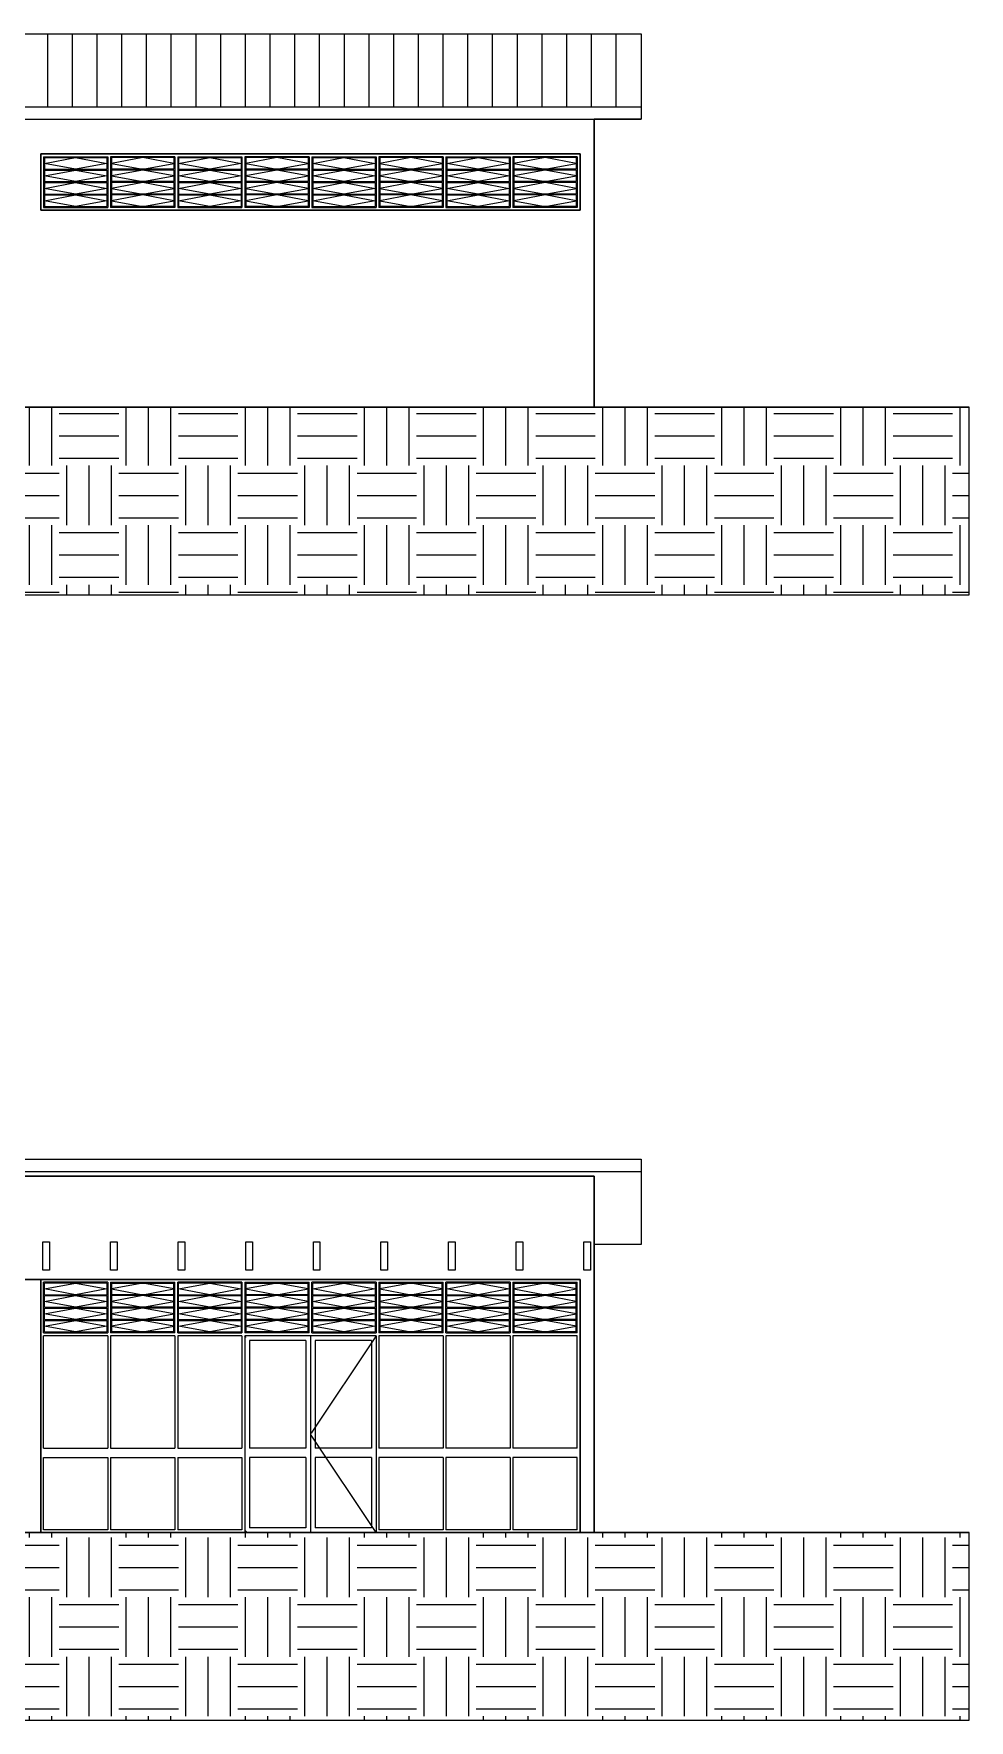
# Model space of a CAD drawing. Header units: millimetres. Extents: x 3006 to 6000, y 1661 to 3774.
# Drawn here: x 4134.85 to 4144.82, y 1793.75 to 1811.74 of the extents above; entities that cross this region are included whole.
import ezdxf

# ---------------------------------------------------------------- set-up
doc = ezdxf.new("R2010")
doc.units = ezdxf.units.MM
doc.header["$LTSCALE"] = 10
doc.linetypes.add('TT3', pattern=[0.25, 0.125, -0.125])
doc.linetypes.add('TT4', pattern=[0.1, 0.05, -0.05])
for name, color, linetype, lineweight in [('.10', 200, 'Continuous', 9), ('.15', 150, 'Continuous', 15), ('.25', 70, 'Continuous', 25), ('.30', 50, 'Continuous', 30)]:
    doc.layers.add(name, color=color, linetype=linetype, lineweight=lineweight)
doc.layers.add('.20 hachura', color=185, linetype='Continuous')
doc.layers.add('ARQ-SMB', color=9, linetype='Continuous')

msp = doc.modelspace()

# ---------------------------------------------------------------- hatches: boundary and pattern name
at = {"layer": '.20 hachura', "true_color": 0xc2a3a3}
h = msp.add_hatch(dxfattribs=at)
h.set_pattern_fill('EARTH', color=253, scale=0.1)
h.paths.add_polyline_path([(4144.823, 1805.754), (4144.823, 1807.754), (4119.373, 1807.754), (4119.373, 1805.754)])
h = msp.add_hatch(dxfattribs=at)
h.set_pattern_fill('EARTH', color=253, scale=0.1)
h.paths.add_polyline_path([(4144.823, 1795.754), (4119.373, 1795.754), (4119.373, 1793.754), (4144.823, 1793.754)])

# ---------------------------------------------------------------- linework, layer by layer
at = {"layer": '.10', "color": 200, "lineweight": 9}
for p, q in [((4134.953, 1810.424), (4134.953, 1809.884)), ((4134.953, 1810.424), (4135.638, 1810.424)), ((4134.953, 1810.424), (4134.953, 1809.884)), ((4134.963, 1810.414), (4135.628, 1810.414)), ((4134.963, 1810.414), (4134.963, 1810.291)), ((4135.628, 1810.414), (4135.628, 1810.291)), ((4135.638, 1810.424), (4135.638, 1809.884)), ((4136.353, 1810.424), (4135.668, 1810.424)), ((4135.668, 1810.424), (4135.668, 1809.884)), ((4136.343, 1810.414), (4135.678, 1810.414)), ((4135.678, 1810.414), (4135.678, 1810.291)), ((4136.343, 1810.414), (4136.343, 1810.291)), ((4136.353, 1810.424), (4136.353, 1809.884)), ((4136.383, 1810.424), (4137.068, 1810.424)), ((4136.383, 1810.424), (4136.383, 1809.884)), ((4136.393, 1810.414), (4137.058, 1810.414)), ((4136.393, 1810.414), (4136.393, 1810.291)), ((4137.058, 1810.414), (4137.058, 1810.291)), ((4137.068, 1810.424), (4137.068, 1809.884)), ((4137.783, 1810.424), (4137.098, 1810.424)), ((4137.098, 1810.424), (4137.098, 1809.884)), ((4137.773, 1810.414), (4137.108, 1810.414)), ((4137.108, 1810.414), (4137.108, 1810.291)), ((4137.773, 1810.414), (4137.773, 1810.291)), ((4137.783, 1810.424), (4137.783, 1809.884)), ((4137.813, 1810.424), (4138.498, 1810.424)), ((4137.813, 1810.424), (4137.813, 1809.884)), ((4137.823, 1810.414), (4138.488, 1810.414)), ((4137.823, 1810.414), (4137.823, 1810.291)), ((4138.488, 1810.414), (4138.488, 1810.291)), ((4138.498, 1810.424), (4138.498, 1809.884)), ((4139.213, 1810.424), (4138.528, 1810.424)), ((4138.528, 1810.424), (4138.528, 1809.884)), ((4139.203, 1810.414), (4138.538, 1810.414)), ((4138.538, 1810.414), (4138.538, 1810.291)), ((4139.203, 1810.414), (4139.203, 1810.291)), ((4139.213, 1810.424), (4139.213, 1809.884)), ((4139.243, 1810.424), (4139.928, 1810.424)), ((4139.243, 1810.424), (4139.243, 1809.884)), ((4139.253, 1810.414), (4139.918, 1810.414)), ((4139.253, 1810.414), (4139.253, 1810.291)), ((4139.918, 1810.414), (4139.918, 1810.291)), ((4139.928, 1810.424), (4139.928, 1809.884)), ((4140.643, 1810.424), (4139.958, 1810.424)), ((4139.958, 1810.424), (4139.958, 1809.884)), ((4140.633, 1810.414), (4139.968, 1810.414)), ((4139.968, 1810.414), (4139.968, 1810.291)), ((4140.633, 1810.414), (4140.633, 1810.291)), ((4140.643, 1810.424), (4140.643, 1809.884)), ((4134.963, 1810.291), (4135.628, 1810.291)), ((4134.963, 1810.281), (4134.963, 1810.159)), ((4134.963, 1810.281), (4135.628, 1810.281)), ((4135.628, 1810.281), (4135.628, 1810.159)), ((4136.343, 1810.291), (4135.678, 1810.291)), ((4135.678, 1810.281), (4135.678, 1810.159)), ((4136.343, 1810.281), (4135.678, 1810.281)), ((4136.343, 1810.281), (4136.343, 1810.159)), ((4136.393, 1810.291), (4137.058, 1810.291)), ((4136.393, 1810.281), (4136.393, 1810.159)), ((4136.393, 1810.281), (4137.058, 1810.281)), ((4137.058, 1810.281), (4137.058, 1810.159)), ((4137.773, 1810.291), (4137.108, 1810.291)), ((4137.108, 1810.281), (4137.108, 1810.159)), ((4137.773, 1810.281), (4137.108, 1810.281)), ((4137.773, 1810.281), (4137.773, 1810.159)), ((4137.823, 1810.291), (4138.488, 1810.291)), ((4137.823, 1810.281), (4137.823, 1810.159)), ((4137.823, 1810.281), (4138.488, 1810.281)), ((4138.488, 1810.281), (4138.488, 1810.159)), ((4139.203, 1810.291), (4138.538, 1810.291)), ((4138.538, 1810.281), (4138.538, 1810.159)), ((4139.203, 1810.281), (4138.538, 1810.281)), ((4139.203, 1810.281), (4139.203, 1810.159)), ((4139.253, 1810.291), (4139.918, 1810.291)), ((4139.253, 1810.281), (4139.253, 1810.159)), ((4139.253, 1810.281), (4139.918, 1810.281)), ((4139.918, 1810.281), (4139.918, 1810.159)), ((4140.633, 1810.291), (4139.968, 1810.291)), ((4139.968, 1810.281), (4139.968, 1810.159)), ((4140.633, 1810.281), (4139.968, 1810.281)), ((4140.633, 1810.281), (4140.633, 1810.159)), ((4134.963, 1810.159), (4135.628, 1810.159)), ((4134.963, 1810.149), (4134.963, 1810.026)), ((4134.963, 1810.149), (4135.628, 1810.149)), ((4135.628, 1810.149), (4135.628, 1810.026)), ((4136.343, 1810.159), (4135.678, 1810.159)), ((4135.678, 1810.149), (4135.678, 1810.026)), ((4136.343, 1810.149), (4135.678, 1810.149)), ((4136.343, 1810.149), (4136.343, 1810.026)), ((4136.393, 1810.159), (4137.058, 1810.159)), ((4136.393, 1810.149), (4136.393, 1810.026)), ((4136.393, 1810.149), (4137.058, 1810.149)), ((4137.058, 1810.149), (4137.058, 1810.026)), ((4137.773, 1810.159), (4137.108, 1810.159)), ((4137.108, 1810.149), (4137.108, 1810.026)), ((4137.773, 1810.149), (4137.108, 1810.149)), ((4137.773, 1810.149), (4137.773, 1810.026)), ((4137.823, 1810.159), (4138.488, 1810.159)), ((4137.823, 1810.149), (4137.823, 1810.026)), ((4137.823, 1810.149), (4138.488, 1810.149)), ((4138.488, 1810.149), (4138.488, 1810.026)), ((4139.203, 1810.159), (4138.538, 1810.159)), ((4138.538, 1810.149), (4138.538, 1810.026)), ((4139.203, 1810.149), (4138.538, 1810.149)), ((4139.203, 1810.149), (4139.203, 1810.026)), ((4139.253, 1810.159), (4139.918, 1810.159)), ((4139.253, 1810.149), (4139.253, 1810.026)), ((4139.253, 1810.149), (4139.918, 1810.149)), ((4139.918, 1810.149), (4139.918, 1810.026)), ((4140.633, 1810.159), (4139.968, 1810.159)), ((4139.968, 1810.149), (4139.968, 1810.026)), ((4140.633, 1810.149), (4139.968, 1810.149)), ((4140.633, 1810.149), (4140.633, 1810.026)), ((4134.953, 1809.884), (4135.638, 1809.884)), ((4134.963, 1810.026), (4135.628, 1810.026)), ((4134.963, 1810.016), (4134.963, 1809.894)), ((4134.963, 1810.016), (4135.628, 1810.016)), ((4134.963, 1809.894), (4135.628, 1809.894)), ((4135.628, 1810.016), (4135.628, 1809.894)), ((4136.353, 1809.884), (4135.668, 1809.884)), ((4136.343, 1810.026), (4135.678, 1810.026)), ((4135.678, 1810.016), (4135.678, 1809.894)), ((4136.343, 1810.016), (4135.678, 1810.016)), ((4136.343, 1809.894), (4135.678, 1809.894)), ((4136.343, 1810.016), (4136.343, 1809.894)), ((4136.383, 1809.884), (4137.068, 1809.884)), ((4136.393, 1810.026), (4137.058, 1810.026)), ((4136.393, 1810.016), (4136.393, 1809.894)), ((4136.393, 1810.016), (4137.058, 1810.016)), ((4136.393, 1809.894), (4137.058, 1809.894)), ((4137.058, 1810.016), (4137.058, 1809.894)), ((4137.783, 1809.884), (4137.098, 1809.884)), ((4137.773, 1810.026), (4137.108, 1810.026)), ((4137.108, 1810.016), (4137.108, 1809.894)), ((4137.773, 1810.016), (4137.108, 1810.016)), ((4137.773, 1809.894), (4137.108, 1809.894)), ((4137.773, 1810.016), (4137.773, 1809.894)), ((4137.813, 1809.884), (4138.498, 1809.884)), ((4137.823, 1810.026), (4138.488, 1810.026)), ((4137.823, 1810.016), (4137.823, 1809.894)), ((4137.823, 1810.016), (4138.488, 1810.016)), ((4137.823, 1809.894), (4138.488, 1809.894)), ((4138.488, 1810.016), (4138.488, 1809.894)), ((4139.213, 1809.884), (4138.528, 1809.884)), ((4139.203, 1810.026), (4138.538, 1810.026)), ((4138.538, 1810.016), (4138.538, 1809.894)), ((4139.203, 1810.016), (4138.538, 1810.016)), ((4139.203, 1809.894), (4138.538, 1809.894)), ((4139.203, 1810.016), (4139.203, 1809.894)), ((4139.243, 1809.884), (4139.928, 1809.884)), ((4139.253, 1810.026), (4139.918, 1810.026)), ((4139.253, 1810.016), (4139.253, 1809.894)), ((4139.253, 1810.016), (4139.918, 1810.016)), ((4139.253, 1809.894), (4139.918, 1809.894)), ((4139.918, 1810.016), (4139.918, 1809.894)), ((4140.643, 1809.884), (4139.958, 1809.884)), ((4140.633, 1810.026), (4139.968, 1810.026)), ((4139.968, 1810.016), (4139.968, 1809.894)), ((4140.633, 1810.016), (4139.968, 1810.016)), ((4140.633, 1809.894), (4139.968, 1809.894)), ((4140.633, 1810.016), (4140.633, 1809.894)), ((4135.638, 1798.424), (4134.953, 1798.424)), ((4134.953, 1797.884), (4134.953, 1798.424)), ((4135.628, 1798.414), (4134.963, 1798.414)), ((4134.963, 1798.291), (4134.963, 1798.414)), ((4135.628, 1798.414), (4135.628, 1798.291)), ((4135.638, 1798.424), (4135.638, 1797.884)), ((4135.668, 1798.424), (4136.353, 1798.424)), ((4135.668, 1798.424), (4135.668, 1797.884)), ((4135.678, 1798.414), (4136.343, 1798.414)), ((4135.678, 1798.414), (4135.678, 1798.291)), ((4136.343, 1798.291), (4136.343, 1798.414)), ((4136.353, 1797.884), (4136.353, 1798.424)), ((4137.068, 1798.424), (4136.383, 1798.424)), ((4136.383, 1797.884), (4136.383, 1798.424)), ((4137.058, 1798.414), (4136.393, 1798.414)), ((4136.393, 1798.291), (4136.393, 1798.414)), ((4137.058, 1798.414), (4137.058, 1798.291)), ((4137.068, 1798.424), (4137.068, 1797.884)), ((4137.098, 1798.424), (4137.783, 1798.424)), ((4137.098, 1798.424), (4137.098, 1797.884)), ((4137.108, 1798.414), (4137.773, 1798.414)), ((4137.108, 1798.414), (4137.108, 1798.291)), ((4137.773, 1798.291), (4137.773, 1798.414)), ((4137.783, 1797.884), (4137.783, 1798.424)), ((4138.498, 1798.424), (4137.813, 1798.424)), ((4137.813, 1797.884), (4137.813, 1798.424)), ((4138.488, 1798.414), (4137.823, 1798.414)), ((4137.823, 1798.291), (4137.823, 1798.414)), ((4138.488, 1798.414), (4138.488, 1798.291)), ((4138.498, 1798.424), (4138.498, 1797.884)), ((4138.528, 1798.424), (4139.213, 1798.424)), ((4138.528, 1798.424), (4138.528, 1797.884)), ((4138.538, 1798.414), (4139.203, 1798.414)), ((4138.538, 1798.414), (4138.538, 1798.291)), ((4139.203, 1798.291), (4139.203, 1798.414)), ((4139.213, 1797.884), (4139.213, 1798.424)), ((4139.928, 1798.424), (4139.243, 1798.424)), ((4139.243, 1797.884), (4139.243, 1798.424)), ((4139.918, 1798.414), (4139.253, 1798.414)), ((4139.253, 1798.291), (4139.253, 1798.414)), ((4139.918, 1798.414), (4139.918, 1798.291)), ((4139.928, 1798.424), (4139.928, 1797.884)), ((4139.958, 1798.424), (4140.643, 1798.424)), ((4139.958, 1798.424), (4139.958, 1797.884)), ((4139.968, 1798.414), (4140.633, 1798.414)), ((4139.968, 1798.414), (4139.968, 1798.291)), ((4140.633, 1798.291), (4140.633, 1798.414)), ((4140.643, 1797.884), (4140.643, 1798.424)), ((4134.963, 1798.291), (4135.628, 1798.291)), ((4134.963, 1798.159), (4134.963, 1798.281)), ((4134.963, 1798.281), (4135.628, 1798.281)), ((4135.628, 1798.281), (4135.628, 1798.159)), ((4136.343, 1798.291), (4135.678, 1798.291)), ((4135.678, 1798.281), (4135.678, 1798.159)), ((4136.343, 1798.281), (4135.678, 1798.281)), ((4136.343, 1798.159), (4136.343, 1798.281)), ((4136.393, 1798.291), (4137.058, 1798.291)), ((4136.393, 1798.159), (4136.393, 1798.281)), ((4136.393, 1798.281), (4137.058, 1798.281)), ((4137.058, 1798.281), (4137.058, 1798.159)), ((4137.773, 1798.291), (4137.108, 1798.291)), ((4137.108, 1798.281), (4137.108, 1798.159)), ((4137.773, 1798.281), (4137.108, 1798.281)), ((4137.773, 1798.159), (4137.773, 1798.281)), ((4137.823, 1798.291), (4138.488, 1798.291)), ((4137.823, 1798.159), (4137.823, 1798.281)), ((4137.823, 1798.281), (4138.488, 1798.281)), ((4138.488, 1798.281), (4138.488, 1798.159)), ((4139.203, 1798.291), (4138.538, 1798.291)), ((4138.538, 1798.281), (4138.538, 1798.159)), ((4139.203, 1798.281), (4138.538, 1798.281)), ((4139.203, 1798.159), (4139.203, 1798.281)), ((4139.253, 1798.291), (4139.918, 1798.291)), ((4139.253, 1798.159), (4139.253, 1798.281)), ((4139.253, 1798.281), (4139.918, 1798.281)), ((4139.918, 1798.281), (4139.918, 1798.159)), ((4140.633, 1798.291), (4139.968, 1798.291)), ((4139.968, 1798.281), (4139.968, 1798.159)), ((4140.633, 1798.281), (4139.968, 1798.281)), ((4140.633, 1798.159), (4140.633, 1798.281)), ((4134.963, 1798.159), (4135.628, 1798.159)), ((4134.963, 1798.026), (4134.963, 1798.149)), ((4134.963, 1798.149), (4135.628, 1798.149)), ((4134.963, 1798.026), (4135.628, 1798.026)), ((4134.963, 1797.894), (4134.963, 1798.016)), ((4134.963, 1798.016), (4135.628, 1798.016)), ((4135.628, 1798.149), (4135.628, 1798.026)), ((4135.628, 1798.016), (4135.628, 1797.894)), ((4136.343, 1798.159), (4135.678, 1798.159)), ((4135.678, 1798.149), (4135.678, 1798.026)), ((4136.343, 1798.149), (4135.678, 1798.149)), ((4136.343, 1798.026), (4135.678, 1798.026)), ((4135.678, 1798.016), (4135.678, 1797.894)), ((4136.343, 1798.016), (4135.678, 1798.016)), ((4136.343, 1798.026), (4136.343, 1798.149)), ((4136.343, 1797.894), (4136.343, 1798.016)), ((4136.393, 1798.159), (4137.058, 1798.159)), ((4136.393, 1798.026), (4136.393, 1798.149)), ((4136.393, 1798.149), (4137.058, 1798.149)), ((4136.393, 1798.026), (4137.058, 1798.026)), ((4136.393, 1797.894), (4136.393, 1798.016)), ((4136.393, 1798.016), (4137.058, 1798.016)), ((4137.058, 1798.149), (4137.058, 1798.026)), ((4137.058, 1798.016), (4137.058, 1797.894)), ((4137.773, 1798.159), (4137.108, 1798.159)), ((4137.108, 1798.149), (4137.108, 1798.026)), ((4137.773, 1798.149), (4137.108, 1798.149)), ((4137.773, 1798.026), (4137.108, 1798.026)), ((4137.108, 1798.016), (4137.108, 1797.894)), ((4137.773, 1798.016), (4137.108, 1798.016)), ((4137.773, 1798.026), (4137.773, 1798.149)), ((4137.773, 1797.894), (4137.773, 1798.016)), ((4137.823, 1798.159), (4138.488, 1798.159)), ((4137.823, 1798.026), (4137.823, 1798.149)), ((4137.823, 1798.149), (4138.488, 1798.149)), ((4137.823, 1798.026), (4138.488, 1798.026)), ((4137.823, 1797.894), (4137.823, 1798.016)), ((4137.823, 1798.016), (4138.488, 1798.016)), ((4138.488, 1798.149), (4138.488, 1798.026)), ((4138.488, 1798.016), (4138.488, 1797.894)), ((4139.203, 1798.159), (4138.538, 1798.159)), ((4138.538, 1798.149), (4138.538, 1798.026)), ((4139.203, 1798.149), (4138.538, 1798.149)), ((4139.203, 1798.026), (4138.538, 1798.026)), ((4138.538, 1798.016), (4138.538, 1797.894)), ((4139.203, 1798.016), (4138.538, 1798.016)), ((4139.203, 1798.026), (4139.203, 1798.149)), ((4139.203, 1797.894), (4139.203, 1798.016)), ((4139.253, 1798.159), (4139.918, 1798.159)), ((4139.253, 1798.026), (4139.253, 1798.149)), ((4139.253, 1798.149), (4139.918, 1798.149)), ((4139.253, 1798.026), (4139.918, 1798.026)), ((4139.253, 1797.894), (4139.253, 1798.016)), ((4139.253, 1798.016), (4139.918, 1798.016)), ((4139.918, 1798.149), (4139.918, 1798.026)), ((4139.918, 1798.016), (4139.918, 1797.894)), ((4140.633, 1798.159), (4139.968, 1798.159)), ((4139.968, 1798.149), (4139.968, 1798.026)), ((4140.633, 1798.149), (4139.968, 1798.149)), ((4140.633, 1798.026), (4139.968, 1798.026)), ((4139.968, 1798.016), (4139.968, 1797.894)), ((4140.633, 1798.016), (4139.968, 1798.016)), ((4140.633, 1798.026), (4140.633, 1798.149)), ((4140.633, 1797.894), (4140.633, 1798.016)), ((4134.953, 1797.884), (4135.638, 1797.884)), ((4135.638, 1797.854), (4134.953, 1797.854)), ((4134.953, 1796.654), (4134.953, 1797.854)), ((4134.963, 1797.894), (4135.628, 1797.894)), ((4135.638, 1797.854), (4135.638, 1796.654)), ((4136.353, 1797.884), (4135.668, 1797.884)), ((4136.353, 1797.854), (4135.668, 1797.854)), ((4135.668, 1797.854), (4135.668, 1796.654)), ((4136.343, 1797.894), (4135.678, 1797.894)), ((4136.353, 1797.854), (4136.353, 1796.654)), ((4136.383, 1797.884), (4137.068, 1797.884)), ((4137.068, 1797.854), (4136.383, 1797.854)), ((4136.383, 1797.854), (4136.383, 1796.654)), ((4136.393, 1797.894), (4137.058, 1797.894)), ((4137.068, 1797.854), (4137.068, 1796.654)), ((4137.783, 1797.884), (4137.098, 1797.884)), ((4138.498, 1797.854), (4137.098, 1797.854)), ((4137.098, 1797.854), (4137.098, 1795.754)), ((4137.773, 1797.894), (4137.108, 1797.894)), ((4137.798, 1797.854), (4137.798, 1795.754)), ((4137.813, 1797.884), (4138.498, 1797.884)), ((4137.823, 1797.894), (4138.488, 1797.894)), ((4138.498, 1797.854), (4138.498, 1795.754)), ((4139.213, 1797.884), (4138.528, 1797.884)), ((4139.213, 1797.854), (4138.528, 1797.854)), ((4138.528, 1797.854), (4138.528, 1796.654)), ((4139.203, 1797.894), (4138.538, 1797.894)), ((4139.213, 1797.854), (4139.213, 1796.654)), ((4139.243, 1797.884), (4139.928, 1797.884)), ((4139.928, 1797.854), (4139.243, 1797.854)), ((4139.243, 1797.854), (4139.243, 1796.654)), ((4139.253, 1797.894), (4139.918, 1797.894)), ((4139.928, 1797.854), (4139.928, 1796.654)), ((4140.643, 1797.884), (4139.958, 1797.884)), ((4140.643, 1797.854), (4139.958, 1797.854)), ((4139.958, 1797.854), (4139.958, 1796.654)), ((4140.633, 1797.894), (4139.968, 1797.894)), ((4140.643, 1796.654), (4140.643, 1797.854)), ((4137.748, 1797.804), (4137.148, 1797.804)), ((4137.148, 1797.804), (4137.148, 1796.654)), ((4137.748, 1797.804), (4137.748, 1796.654)), ((4138.448, 1797.804), (4137.848, 1797.804)), ((4137.848, 1797.804), (4137.848, 1796.654)), ((4138.448, 1797.804), (4138.448, 1796.654)), ((4134.953, 1796.654), (4135.638, 1796.654)), ((4135.668, 1796.654), (4136.353, 1796.654)), ((4136.383, 1796.654), (4137.068, 1796.654)), ((4137.748, 1796.654), (4137.148, 1796.654)), ((4138.448, 1796.654), (4137.848, 1796.654)), ((4139.213, 1796.654), (4138.528, 1796.654)), ((4139.928, 1796.654), (4139.243, 1796.654)), ((4140.643, 1796.654), (4139.958, 1796.654)), ((4134.953, 1795.784), (4134.953, 1796.554)), ((4134.953, 1796.554), (4135.638, 1796.554)), ((4135.638, 1796.554), (4135.638, 1795.784)), ((4135.668, 1796.554), (4135.668, 1795.784)), ((4135.668, 1796.554), (4136.353, 1796.554)), ((4136.353, 1796.554), (4136.353, 1795.784)), ((4136.383, 1796.554), (4136.383, 1795.784)), ((4136.383, 1796.554), (4137.068, 1796.554)), ((4137.068, 1796.554), (4137.068, 1795.784)), ((4137.748, 1796.554), (4137.148, 1796.554)), ((4137.148, 1796.554), (4137.148, 1795.804)), ((4137.748, 1796.554), (4137.748, 1795.804)), ((4138.448, 1796.554), (4137.848, 1796.554)), ((4137.848, 1796.554), (4137.848, 1795.804)), ((4138.448, 1796.554), (4138.448, 1795.804)), ((4138.528, 1796.554), (4138.528, 1795.784)), ((4139.213, 1796.554), (4138.528, 1796.554)), ((4139.213, 1796.554), (4139.213, 1795.784)), ((4139.243, 1796.554), (4139.243, 1795.784)), ((4139.928, 1796.554), (4139.243, 1796.554)), ((4139.928, 1796.554), (4139.928, 1795.784)), ((4139.958, 1796.554), (4139.958, 1795.784)), ((4140.643, 1796.554), (4139.958, 1796.554)), ((4140.643, 1795.784), (4140.643, 1796.554)), ((4135.638, 1795.784), (4134.953, 1795.784)), ((4136.353, 1795.784), (4135.668, 1795.784)), ((4137.068, 1795.784), (4136.383, 1795.784)), ((4137.748, 1795.804), (4137.148, 1795.804)), ((4138.448, 1795.804), (4137.848, 1795.804)), ((4139.213, 1795.784), (4138.528, 1795.784)), ((4139.928, 1795.784), (4139.243, 1795.784)), ((4140.643, 1795.784), (4139.958, 1795.784))]:
    msp.add_line(p, q, dxfattribs=at)
at = {"layer": '.15', "color": 150, "lineweight": 15}
for p, q in [((4122.873, 1811.735), (4141.323, 1811.735)), ((4134.997, 1810.955), (4134.997, 1811.735)), ((4135.261, 1810.955), (4135.261, 1811.735)), ((4135.524, 1810.955), (4135.524, 1811.735)), ((4135.788, 1810.955), (4135.788, 1811.735)), ((4136.051, 1810.955), (4136.051, 1811.735)), ((4136.315, 1810.955), (4136.315, 1811.735)), ((4136.579, 1810.955), (4136.579, 1811.735)), ((4136.842, 1810.955), (4136.842, 1811.735)), ((4137.106, 1810.955), (4137.106, 1811.735)), ((4137.369, 1810.955), (4137.369, 1811.735)), ((4137.633, 1810.955), (4137.633, 1811.735)), ((4137.896, 1810.955), (4137.896, 1811.735)), ((4138.16, 1810.955), (4138.16, 1811.735)), ((4138.424, 1810.955), (4138.424, 1811.735)), ((4138.687, 1810.955), (4138.687, 1811.735)), ((4138.951, 1810.955), (4138.951, 1811.735)), ((4139.214, 1810.955), (4139.214, 1811.735)), ((4139.478, 1810.955), (4139.478, 1811.735)), ((4139.741, 1810.955), (4139.741, 1811.735)), ((4140.005, 1810.955), (4140.005, 1811.735)), ((4140.269, 1810.955), (4140.269, 1811.735)), ((4140.532, 1810.955), (4140.532, 1811.735)), ((4140.796, 1810.955), (4140.796, 1811.735)), ((4141.059, 1810.955), (4141.059, 1811.735)), ((4141.323, 1811.735), (4141.323, 1810.955))]:
    msp.add_line(p, q, dxfattribs=at)
at = {"layer": '.20 hachura', "color": 253, "true_color": 0xc2a3a3}
for points in [[(4144.823, 1807.754), (4119.373, 1807.754), (4119.373, 1805.754), (4144.823, 1805.754)], [(4144.823, 1795.754), (4119.373, 1795.754), (4119.373, 1793.754), (4144.823, 1793.754)]]:
    msp.add_lwpolyline(points, close=True, dxfattribs=at)
at = {"layer": '.25', "color": 70, "lineweight": 25}
for p, q in [((4122.873, 1810.955), (4141.323, 1810.955)), ((4141.323, 1810.955), (4141.323, 1810.826)), ((4122.873, 1810.826), (4141.323, 1810.826)), ((4141.323, 1810.826), (4140.823, 1810.826)), ((4122.873, 1799.735), (4141.323, 1799.735)), ((4141.323, 1799.735), (4141.323, 1799.606)), ((4122.873, 1799.606), (4141.323, 1799.606)), ((4141.323, 1799.606), (4141.323, 1798.826)), ((4141.323, 1798.826), (4140.823, 1798.826))]:
    msp.add_line(p, q, dxfattribs=at)
for points in [[(4135.016, 1798.554), (4134.946, 1798.554), (4134.946, 1798.854), (4135.016, 1798.854)], [(4135.737, 1798.554), (4135.667, 1798.554), (4135.667, 1798.854), (4135.737, 1798.854)], [(4136.458, 1798.554), (4136.388, 1798.554), (4136.388, 1798.854), (4136.458, 1798.854)], [(4137.179, 1798.554), (4137.109, 1798.554), (4137.109, 1798.854), (4137.179, 1798.854)], [(4137.9, 1798.554), (4137.83, 1798.554), (4137.83, 1798.854), (4137.9, 1798.854)], [(4138.62, 1798.554), (4138.55, 1798.554), (4138.55, 1798.854), (4138.62, 1798.854)], [(4139.341, 1798.554), (4139.271, 1798.554), (4139.271, 1798.854), (4139.341, 1798.854)], [(4140.062, 1798.554), (4139.992, 1798.554), (4139.992, 1798.854), (4140.062, 1798.854)], [(4140.783, 1798.554), (4140.713, 1798.554), (4140.713, 1798.854), (4140.783, 1798.854)]]:
    msp.add_lwpolyline(points, close=True, dxfattribs=at)
at = {"layer": '.30', "color": 50, "lineweight": 30}
for p, q in [((4140.823, 1810.826), (4140.823, 1807.754)), ((4140.673, 1810.454), (4134.923, 1810.454)), ((4134.923, 1810.454), (4134.923, 1809.854)), ((4140.673, 1810.454), (4140.673, 1809.854)), ((4140.673, 1809.854), (4134.923, 1809.854)), ((4119.373, 1807.754), (4144.823, 1807.754)), ((4123.373, 1799.556), (4140.823, 1799.556)), ((4140.823, 1799.556), (4140.823, 1795.754)), ((4123.523, 1798.454), (4140.673, 1798.454)), ((4134.923, 1798.454), (4134.923, 1795.754)), ((4140.673, 1798.454), (4140.673, 1795.754)), ((4119.373, 1795.754), (4144.823, 1795.754))]:
    msp.add_line(p, q, dxfattribs=at)
at = {"layer": 'ARQ-SMB', "linetype": 'TT3'}
for p, q in [((4138.498, 1797.854), (4137.098, 1795.754)), ((4138.498, 1795.754), (4137.098, 1797.854))]:
    msp.add_line(p, q, dxfattribs=at)
at = {"layer": 'ARQ-SMB', "linetype": 'TT4'}
for points in [[(4134.963, 1810.352), (4135.295, 1810.414), (4135.628, 1810.352), (4135.295, 1810.291)], [(4136.343, 1810.352), (4136.01, 1810.414), (4135.678, 1810.352), (4136.01, 1810.291)], [(4136.393, 1810.352), (4136.725, 1810.414), (4137.058, 1810.352), (4136.725, 1810.291)], [(4137.773, 1810.352), (4137.44, 1810.414), (4137.108, 1810.352), (4137.44, 1810.291)], [(4137.823, 1810.352), (4138.155, 1810.414), (4138.488, 1810.352), (4138.155, 1810.291)], [(4139.203, 1810.352), (4138.87, 1810.414), (4138.538, 1810.352), (4138.87, 1810.291)], [(4139.253, 1810.352), (4139.585, 1810.414), (4139.918, 1810.352), (4139.585, 1810.291)], [(4140.633, 1810.352), (4140.3, 1810.414), (4139.968, 1810.352), (4140.3, 1810.291)], [(4134.963, 1810.22), (4135.295, 1810.281), (4135.628, 1810.22), (4135.295, 1810.159)], [(4136.343, 1810.22), (4136.01, 1810.281), (4135.678, 1810.22), (4136.01, 1810.159)], [(4136.393, 1810.22), (4136.725, 1810.281), (4137.058, 1810.22), (4136.725, 1810.159)], [(4137.773, 1810.22), (4137.44, 1810.281), (4137.108, 1810.22), (4137.44, 1810.159)], [(4137.823, 1810.22), (4138.155, 1810.281), (4138.488, 1810.22), (4138.155, 1810.159)], [(4139.203, 1810.22), (4138.87, 1810.281), (4138.538, 1810.22), (4138.87, 1810.159)], [(4139.253, 1810.22), (4139.585, 1810.281), (4139.918, 1810.22), (4139.585, 1810.159)], [(4140.633, 1810.22), (4140.3, 1810.281), (4139.968, 1810.22), (4140.3, 1810.159)], [(4134.963, 1810.087), (4135.295, 1810.149), (4135.628, 1810.087), (4135.295, 1810.026)], [(4136.343, 1810.087), (4136.01, 1810.149), (4135.678, 1810.087), (4136.01, 1810.026)], [(4136.393, 1810.087), (4136.725, 1810.149), (4137.058, 1810.087), (4136.725, 1810.026)], [(4137.773, 1810.087), (4137.44, 1810.149), (4137.108, 1810.087), (4137.44, 1810.026)], [(4137.823, 1810.087), (4138.155, 1810.149), (4138.488, 1810.087), (4138.155, 1810.026)], [(4139.203, 1810.087), (4138.87, 1810.149), (4138.538, 1810.087), (4138.87, 1810.026)], [(4139.253, 1810.087), (4139.585, 1810.149), (4139.918, 1810.087), (4139.585, 1810.026)], [(4140.633, 1810.087), (4140.3, 1810.149), (4139.968, 1810.087), (4140.3, 1810.026)], [(4134.963, 1809.955), (4135.295, 1810.016), (4135.628, 1809.955), (4135.295, 1809.894)], [(4136.343, 1809.955), (4136.01, 1810.016), (4135.678, 1809.955), (4136.01, 1809.894)], [(4136.393, 1809.955), (4136.725, 1810.016), (4137.058, 1809.955), (4136.725, 1809.894)], [(4137.773, 1809.955), (4137.44, 1810.016), (4137.108, 1809.955), (4137.44, 1809.894)], [(4137.823, 1809.955), (4138.155, 1810.016), (4138.488, 1809.955), (4138.155, 1809.894)], [(4139.203, 1809.955), (4138.87, 1810.016), (4138.538, 1809.955), (4138.87, 1809.894)], [(4139.253, 1809.955), (4139.585, 1810.016), (4139.918, 1809.955), (4139.585, 1809.894)], [(4140.633, 1809.955), (4140.3, 1810.016), (4139.968, 1809.955), (4140.3, 1809.894)], [(4134.963, 1798.352), (4135.295, 1798.414), (4135.628, 1798.352), (4135.295, 1798.291)], [(4136.343, 1798.352), (4136.01, 1798.414), (4135.678, 1798.352), (4136.01, 1798.291)], [(4136.393, 1798.352), (4136.725, 1798.414), (4137.058, 1798.352), (4136.725, 1798.291)], [(4137.773, 1798.352), (4137.44, 1798.414), (4137.108, 1798.352), (4137.44, 1798.291)], [(4137.823, 1798.352), (4138.155, 1798.414), (4138.488, 1798.352), (4138.155, 1798.291)], [(4139.203, 1798.352), (4138.87, 1798.414), (4138.538, 1798.352), (4138.87, 1798.291)], [(4139.253, 1798.352), (4139.585, 1798.414), (4139.918, 1798.352), (4139.585, 1798.291)], [(4140.633, 1798.352), (4140.3, 1798.414), (4139.968, 1798.352), (4140.3, 1798.291)], [(4134.963, 1798.22), (4135.295, 1798.281), (4135.628, 1798.22), (4135.295, 1798.159)], [(4136.343, 1798.22), (4136.01, 1798.281), (4135.678, 1798.22), (4136.01, 1798.159)], [(4136.393, 1798.22), (4136.725, 1798.281), (4137.058, 1798.22), (4136.725, 1798.159)], [(4137.773, 1798.22), (4137.44, 1798.281), (4137.108, 1798.22), (4137.44, 1798.159)], [(4137.823, 1798.22), (4138.155, 1798.281), (4138.488, 1798.22), (4138.155, 1798.159)], [(4139.203, 1798.22), (4138.87, 1798.281), (4138.538, 1798.22), (4138.87, 1798.159)], [(4139.253, 1798.22), (4139.585, 1798.281), (4139.918, 1798.22), (4139.585, 1798.159)], [(4140.633, 1798.22), (4140.3, 1798.281), (4139.968, 1798.22), (4140.3, 1798.159)], [(4134.963, 1798.087), (4135.295, 1798.149), (4135.628, 1798.087), (4135.295, 1798.026)], [(4134.963, 1797.955), (4135.295, 1798.016), (4135.628, 1797.955), (4135.295, 1797.894)], [(4136.343, 1798.087), (4136.01, 1798.149), (4135.678, 1798.087), (4136.01, 1798.026)], [(4136.343, 1797.955), (4136.01, 1798.016), (4135.678, 1797.955), (4136.01, 1797.894)], [(4136.393, 1798.087), (4136.725, 1798.149), (4137.058, 1798.087), (4136.725, 1798.026)], [(4136.393, 1797.955), (4136.725, 1798.016), (4137.058, 1797.955), (4136.725, 1797.894)], [(4137.773, 1798.087), (4137.44, 1798.149), (4137.108, 1798.087), (4137.44, 1798.026)], [(4137.773, 1797.955), (4137.44, 1798.016), (4137.108, 1797.955), (4137.44, 1797.894)], [(4137.823, 1798.087), (4138.155, 1798.149), (4138.488, 1798.087), (4138.155, 1798.026)], [(4137.823, 1797.955), (4138.155, 1798.016), (4138.488, 1797.955), (4138.155, 1797.894)], [(4139.203, 1798.087), (4138.87, 1798.149), (4138.538, 1798.087), (4138.87, 1798.026)], [(4139.203, 1797.955), (4138.87, 1798.016), (4138.538, 1797.955), (4138.87, 1797.894)], [(4139.253, 1798.087), (4139.585, 1798.149), (4139.918, 1798.087), (4139.585, 1798.026)], [(4139.253, 1797.955), (4139.585, 1798.016), (4139.918, 1797.955), (4139.585, 1797.894)], [(4140.633, 1798.087), (4140.3, 1798.149), (4139.968, 1798.087), (4140.3, 1798.026)], [(4140.633, 1797.955), (4140.3, 1798.016), (4139.968, 1797.955), (4140.3, 1797.894)]]:
    msp.add_lwpolyline(points, close=True, dxfattribs=at)

doc.saveas('drawing.dxf')
